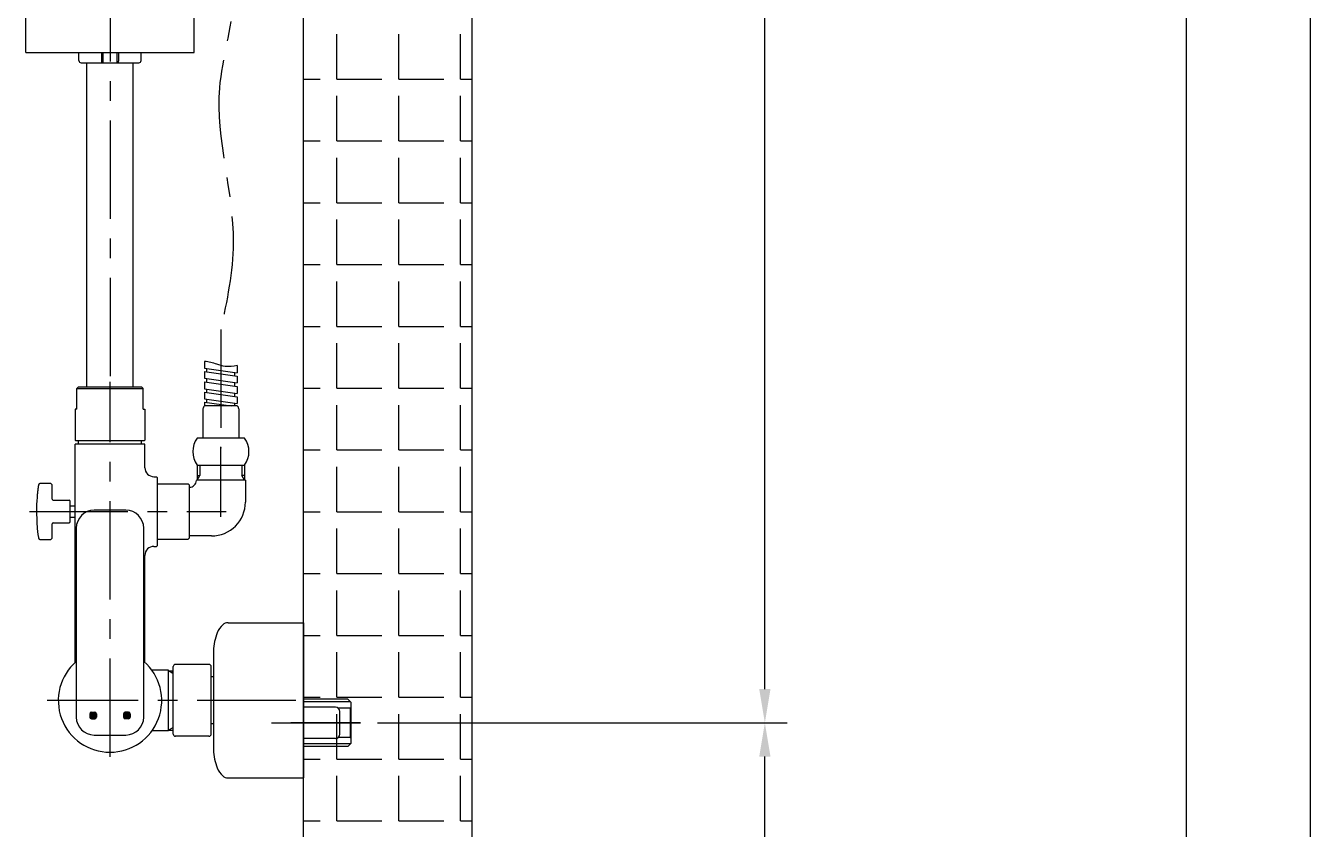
# Model space of a CAD drawing. Extents: x -7765 to -7345, y -606 to -12.
# Drawn here: x -7459.6 to -7345.3, y -470.6 to -399.1 of the extents above; entities that cross this region are included whole.
import ezdxf

# ---------------------------------------------------------------- set-up
doc = ezdxf.new("R2010")
doc.units = 0
doc.header["$LTSCALE"] = 7
doc.header["$MEASUREMENT"] = 0
doc.linetypes.add('CENTER', pattern=[2, 1.25, -0.25, 0.25, -0.25])
doc.layers.get('0').update_dxf_attribs({"color": 2, "linetype": 'CONTINUOUS'})
for name, color, linetype in [('CL', 1, 'CENTER'), ('D', 2, 'CONTINUOUS'), ('DWG', 7, 'CONTINUOUS'), ('HT', 3, 'CONTINUOUS')]:
    doc.layers.add(name, color=color, linetype=linetype)

msp = doc.modelspace()

# ---------------------------------------------------------------- hatches: boundary and pattern name
at = {"layer": 'D'}
for color, points in [(5, [(-7453.448110468351, -460.1496256069527, -0.4142135623729287), (-7453.288110468351, -460.3096256069525), (-7453.288110468351, -460.5896256069532, -0.4142135623729284), (-7453.448110468351, -460.749625606953), (-7453.728110468353, -460.749625606953, -0.4142135623729287), (-7453.888110468353, -460.5896256069532), (-7453.888110468353, -460.3096256069525, -0.4142135623729287), (-7453.728110468353, -460.1496256069527)]), (1, [(-7450.448110468351, -460.1496256069527, -0.4142135623729287), (-7450.288110468351, -460.3096256069525), (-7450.288110468351, -460.5896256069532, -0.4142135623729287), (-7450.448110468351, -460.749625606953), (-7450.728110468352, -460.749625606953, -0.4142135623729287), (-7450.888110468351, -460.5896256069532), (-7450.888110468351, -460.3096256069525, -0.4142135623729287), (-7450.728110468352, -460.1496256069527)])]:
    msp.add_hatch(color=color, dxfattribs=at).paths.add_polyline_path(points)

# ---------------------------------------------------------------- linework, layer by layer
for p, q in [((-7345.323484290388, -11.96386772065716), (-7345.323484290388, -605.9638677206826)), ((-7393.842003931147, -458.1030637861072), (-7393.842003931148, -255.3282578435942)), ((-7434.888119283289, -452.203063786123), (-7434.888119283289, -466.0030637861228)), ((-7446.488110460954, -456.7040114880529), (-7446.87626304693, -456.4799114880525)), ((-7446.488110460955, -461.5440114880525), (-7446.876263046931, -461.7681114880525)), ((-7428.302310144283, -461.1030637861072), (-7391.842003931147, -461.1030637861072)), ((-7428.302310144283, -461.1030637861072), (-7391.842003931147, -461.1030637861072)), ((-7393.842003931147, -543.1186564029813), (-7393.842003931147, -464.1030637861072))]:
    msp.add_line(p, q)
at = {"color": 4}
msp.add_line((-7356.323484290388, -591.9638677206572), (-7356.323484290388, -42.96386772065716), dxfattribs=at)
at = {"color": 7, "linetype": 'Continuous'}
for p, q in [((-7459.588110927169, -401.4744968232503), (-7459.588110927169, -397.374496823114)), ((-7444.588110927169, -401.4744968232499), (-7444.588110927169, -397.374496823114)), ((-7459.588110927169, -401.4744968232503), (-7444.588110927169, -401.4744968232503)), ((-7454.138110928945, -431.203076592918), (-7454.138110928945, -402.3744968230953)), ((-7450.038110928945, -431.203076592918), (-7450.038110928945, -402.3744968230953)), ((-7457.431857000214, -439.8030637861198), (-7458.260403767435, -439.8030637861198)), ((-7457.231857000214, -441.2030637861199), (-7457.231857000214, -440.0030637861196)), ((-7457.131857000214, -441.3030637861198), (-7455.731857000214, -441.3030637861198)), ((-7455.631857000214, -443.2030637861199), (-7455.631857000218, -441.4030637861194)), ((-7450.688110401812, -442.189625562612), (-7453.488110446171, -442.189625562612)), ((-7457.131857000215, -443.3030637861198), (-7455.731857000214, -443.3030637861198)), ((-7457.231857000214, -444.6030637861199), (-7457.231857000214, -443.4030637861197)), ((-7455.088110446171, -443.7896255182727), (-7455.088110446171, -460.5896255626126)), ((-7449.088110446171, -460.5896256069532), (-7449.088110446171, -443.7896255626124)), ((-7458.460681773369, -444.6158233887031), (-7458.458222194455, -444.6324077948798)), ((-7458.260390890475, -444.8030637861198), (-7457.431857000214, -444.8030637861198)), ((-7453.888110401811, -460.3096256069525), (-7453.888110401811, -460.5896256069532)), ((-7453.728110401811, -460.1496256069527), (-7453.448110401812, -460.1496256069527)), ((-7453.288110401812, -460.3096256069525), (-7453.288110401812, -460.5896256069532)), ((-7450.888110446173, -460.3096256069525), (-7450.888110446173, -460.5896256069532)), ((-7450.448110446172, -460.1496256069527), (-7450.728110446173, -460.1496256069527)), ((-7450.288110446172, -460.3096256069525), (-7450.288110446172, -460.5896256069532)), ((-7453.728110401811, -460.749625606953), (-7453.448110401812, -460.749625606953)), ((-7450.448110446172, -460.749625606953), (-7450.728110446173, -460.749625606953)), ((-7453.488110490513, -462.189625562612), (-7450.688110446172, -462.189625562612))]:
    msp.add_line(p, q, dxfattribs=at)
at = {"color": 7}
msp.add_line((-7446.888110460955, -461.1240008236023), (-7446.888110460955, -457.1640008236027), dxfattribs=at)
msp.add_line((-7446.888110460955, -461.1240008236023), (-7446.888110460955, -457.1640008236027), dxfattribs=at)
at = {"color": 7, "linetype": 'Continuous'}
for centre, radius, start, end in [((-7457.431857000214, -440.0030637861196), 0.2, 0, 90), ((-7457.131857000214, -441.2030637861199), 0.1, 180, 270), ((-7455.731857000214, -441.4030637861197), 0.1, 0, 90), ((-7453.488110446171, -443.7896255626124), 1.6, 90, 179.9999984120977), ((-7450.688110446172, -443.7896255626124), 1.6, 0, 89.99999841209775), ((-7457.131857000215, -443.4030637861197), 0.1, 90, 180), ((-7455.731857000214, -443.2030637861199), 0.1, 270, 0), ((-7457.431857000214, -444.6030637861199), 0.2, 270, 0), ((-7453.728110401811, -460.3096256069525), 0.16, 90, 180), ((-7453.448110401812, -460.3096256069525), 0.16, 0, 90), ((-7450.728110446173, -460.3096256069525), 0.16, 90, 180), ((-7450.448110446172, -460.3096256069525), 0.16, 0, 90), ((-7453.488110446171, -460.5896255626126), 1.6, 180, 269.9999984120977), ((-7453.728110401811, -460.5896256069532), 0.16, 180, 270), ((-7453.448110401812, -460.5896256069532), 0.16, 270, 0), ((-7450.728110446173, -460.5896256069532), 0.16, 180, 270), ((-7450.688110446172, -460.5896255626126), 1.6, 270, 359.9999984120977), ((-7450.448110446172, -460.5896256069532), 0.16, 270, 0)]:
    msp.add_arc(centre, radius, start, end, dxfattribs=at)
for points in [[(-7458.260403767435, -439.8030637861193), (-7458.334396842835, -439.8172546612395), (-7458.391014665235, -439.8516015419591), (-7458.433315385975, -439.9025570623398), (-7458.458216276215, -439.9735638420193)], [(-7458.552745648955, -440.7317598603795), (-7458.581421459715, -441.0490875502192), (-7458.631857000215, -442.3030637880593)], [(-7458.458220795875, -439.9737085584393), (-7458.458545856295, -439.9758916655192), (-7458.459428944995, -439.9818326458594), (-7458.460286121095, -439.9876136546595), (-7458.461141611495, -439.9933975963995), (-7458.462085789195, -439.9997979749796), (-7458.463358967695, -440.0084569391393), (-7458.464828910015, -440.0184951453593), (-7458.466427151695, -440.0294600805591), (-7458.468142197736, -440.0412858195396), (-7458.469935398675, -440.0537173016792), (-7458.471765651215, -440.0664772660393), (-7458.473595051575, -440.0793048160594), (-7458.475431003815, -440.0922534886795), (-7458.477287802715, -440.1054271389194), (-7458.479171218195, -440.1188711498598), (-7458.481086854475, -440.1326309290398), (-7458.483040140875, -440.1467519033395), (-7458.485036293855, -440.1612793143395), (-7458.487076853256, -440.1762328199393), (-7458.489156468435, -440.1915818413199), (-7458.491269092675, -440.2072899390196), (-7458.493408797615, -440.2233206554392), (-7458.495569781015, -440.2396375139597), (-7458.497747041175, -440.2562091181394), (-7458.499938454175, -440.2730253207192), (-7458.502142640835, -440.2900815111993), (-7458.504358230795, -440.3073730763595), (-7458.506583863255, -440.3248954000792), (-7458.508818187655, -440.3426438632396), (-7458.511059864355, -440.3606138436794), (-7458.513307565256, -440.3788007160992), (-7458.515559974455, -440.3971998519992), (-7458.517815788855, -440.4158066195396), (-7458.520073718815, -440.4346163836199), (-7458.522332488775, -440.4536245056993), (-7458.524590837736, -440.4728263438192), (-7458.526847632335, -440.4922182232594), (-7458.529104870536, -440.5118237165593), (-7458.531367857376, -440.5316967139192), (-7458.533641793136, -440.5518927188796), (-7458.535931577655, -440.5724672659198), (-7458.538241797835, -440.5934759207394), (-7458.540576713195, -440.6149742807993), (-7458.542940239476, -440.6370179757396), (-7458.545335930256, -440.6596626681194), (-7458.547766956495, -440.6829640537999), (-7458.550236084135, -440.7069778628593), (-7458.552745649795, -440.7317598602194)], [(-7458.631857000215, -442.3030637879192), (-7458.589917333535, -443.4463227799392)], [(-7458.458199187676, -444.6325912681596), (-7458.433283057935, -444.7036037941198), (-7458.390983404195, -444.7545418111795), (-7458.334372029475, -444.7888776443597), (-7458.260390890475, -444.8030637861193)]]:
    msp.add_spline(points, degree=3, dxfattribs=at)
msp.add_open_spline([(-7458.589917333535, -443.4463227799392), (-7458.587149628499, -443.4832346540643), (-7458.557821044327, -443.8743793002054), (-7458.506847509518, -444.2634600160836), (-7458.46068177337, -444.6158233887027)], degree=3, knots=[0, 0, 0, 0, 0.5552136427936213, 5.88344127724515, 5.88344127724515, 5.88344127724515, 5.88344127724515], dxfattribs=at)
for points in [[(-7394.342003931147, -458.1030637861072), (-7393.342003931147, -458.1030637861072), (-7393.842003931147, -461.1030637861072)], [(-7394.342003931147, -464.1030637861072), (-7393.342003931147, -464.1030637861072), (-7393.842003931147, -461.1030637861072)]]:
    msp.add_solid(points)
at = {"layer": 'CL'}
for p, q in [((-7452.088110460954, -239.5030765948632), (-7452.088110460954, -430.7644221287842)), ((-7442.228110460955, -426.0986791255568), (-7442.228110460955, -436.6754812741733)), ((-7452.088110460954, -464.1240114880525), (-7452.088110460954, -430.7644221287842)), ((-7442.228110460955, -442.7888690155287), (-7442.228110460955, -436.537325706724)), ((-7442.228110460955, -442.7888690155287), (-7442.228110460955, -436.537325706724)), ((-7459.251857000215, -442.3030637861198), (-7441.753336620744, -442.3030637861198)), ((-7435.573221235369, -459.1240114880525), (-7457.688110460955, -459.1240114880525)), ((-7435.573221235369, -459.1240114880525), (-7456.652770387612, -459.1240114880525)), ((-7437.722287382507, -461.1030637861072), (-7429.802310144283, -461.1030637861072)), ((-7429.802310144283, -461.1030637861072), (-7436.017681198306, -461.1030637861072)), ((-7429.802310144283, -461.1030637861072), (-7436.017681198306, -461.1030637861072))]:
    msp.add_line(p, q, dxfattribs=at)
msp.add_spline([(-7449.963809388854, -376.6728417294062), (-7449.366446003704, -379.922291907902), (-7446.656799505771, -385.1822032193013), (-7441.870835685815, -391.7067597662463), (-7441.130369565259, -396.6797913243304), (-7442.35160654417, -404.6156805762475), (-7441.130369565259, -418.4119234481373), (-7442.228110927169, -426.0986813358641)], degree=3, dxfattribs=at)
at = {"layer": 'D'}
for p, q in [((-7444.098110460955, -438.174902203346), (-7444.098110460955, -439.1124863290133)), ((-7444.098110460955, -438.174902203346), (-7444.098110460955, -439.1124863290133)), ((-7440.358110460956, -438.1749022033459), (-7440.358110460956, -439.1124863290124)), ((-7440.358110460956, -438.1749022033459), (-7440.358110460956, -439.1124863290124)), ((-7444.323610460955, -439.50306378612), (-7444.098110460955, -439.1124863290133)), ((-7444.323610460955, -439.50306378612), (-7444.098110460955, -439.1124863290133)), ((-7444.323610460955, -439.50306378612), (-7444.098110460955, -439.1124863290133)), ((-7444.323610460955, -439.50306378612), (-7444.098110460955, -439.1124863290133)), ((-7444.098110460955, -439.1030637861204), (-7444.098110460955, -439.1124863290129)), ((-7444.098110460955, -439.1030637861204), (-7444.098110460955, -439.1124863290129)), ((-7440.358110460956, -439.1030637861195), (-7440.358110460955, -439.1124863290124)), ((-7440.358110460956, -439.1030637861195), (-7440.358110460955, -439.1124863290124)), ((-7440.132610460955, -439.5030637861196), (-7440.358110460956, -439.1124863290129)), ((-7440.132610460955, -439.5030637861191), (-7440.358110460955, -439.1124863290129)), ((-7440.132610460955, -439.5030637861196), (-7440.358110460956, -439.1124863290129)), ((-7440.132610460955, -439.5030637861191), (-7440.358110460955, -439.1124863290129)), ((-7446.46917046097, -456.7040114880529), (-7446.488110460954, -456.7040114880529)), ((-7446.46917046097, -456.7040114880529), (-7446.488110460955, -456.7040114880529)), ((-7430.697606336811, -459.2430637861071), (-7434.888119283291, -459.2430637861071)), ((-7446.469170460956, -461.5440114880526), (-7446.488110460955, -461.5440114880525)), ((-7446.469170460956, -461.5440114880526), (-7446.488110460955, -461.5440114880525)), ((-7446.469170460956, -461.5440114880526), (-7446.488110460955, -461.5440114880525)), ((-7446.469170460956, -461.5440114880526), (-7446.488110460955, -461.5440114880525)), ((-7430.697606336811, -462.9630637861069), (-7434.888119283291, -462.9630637861069))]:
    msp.add_line(p, q, dxfattribs=at)
at = {"layer": 'D', "color": 0}
for p, q in [((-7445.028110460953, -444.6530637861192), (-7445.028110460954, -444.5330637861202)), ((-7445.028110460953, -444.6530637861192), (-7445.028110460954, -444.5330637861202)), ((-7446.488110460955, -461.5440114880525), (-7446.488110460955, -461.7681114880525))]:
    msp.add_line(p, q, dxfattribs=at)
at = {"layer": 'D'}
msp.add_spline([(-7440.778110460953, -429.3243187549897), (-7441.839868811105, -429.3948916154004), (-7442.578541603645, -429.1894444792788), (-7443.678110460954, -428.9448585012951)], degree=3, dxfattribs=at)
at = {"layer": 'DWG'}
for p, q in [((-7454.858110927162, -402.1744968233002), (-7454.858110927162, -401.4744968232503)), ((-7452.829889953384, -402.1744968233002), (-7452.829889953384, -401.4744968232503)), ((-7452.703110927288, -402.2744968234515), (-7452.703110927288, -401.4744968232503)), ((-7451.473110927047, -401.4744968232503), (-7451.473110927047, -402.2744968234515)), ((-7451.346331900952, -401.4744968232503), (-7451.346331900952, -402.1744968233002)), ((-7449.318110927175, -402.1744968233002), (-7449.318110927175, -401.4744968232503)), ((-7454.658068514444, -402.3744968230953), (-7449.518153343444, -402.3744968230953)), ((-7443.678110460954, -428.9448585012956), (-7443.678110460954, -429.5507550448069)), ((-7443.678110460954, -429.5507550448069), (-7440.778110460955, -429.9583234654415)), ((-7443.478110460956, -429.8749666682356), (-7443.478110460956, -429.5788632117469)), ((-7440.778110460955, -429.3243187549901), (-7440.778110460955, -429.9583234654415)), ((-7443.678110460954, -429.8468585012956), (-7440.778110460955, -430.2544269219302)), ((-7443.678110460954, -429.8468585012956), (-7443.678110460954, -430.4527550448051)), ((-7443.678110460954, -429.8468585012956), (-7443.678110460954, -430.1807940364047)), ((-7443.678110460954, -430.4527550448051), (-7440.778110460955, -430.8603234654415)), ((-7443.678110460954, -430.7769666682357), (-7440.778110460955, -431.1845350888702)), ((-7443.678110460954, -430.7769666682357), (-7443.678110460954, -431.382863211747)), ((-7443.478110460956, -430.8050748351757), (-7443.478110460956, -430.480863211747)), ((-7440.978110460956, -430.2263187549902), (-7440.978110460956, -429.9302152985015)), ((-7440.778110460955, -430.2544269219302), (-7440.778110460955, -430.8603234654415)), ((-7454.888110460955, -431.2030637861194), (-7455.038110460954, -431.3530637861195)), ((-7454.888110460955, -431.2030637861194), (-7455.038110460954, -431.3530637861195)), ((-7455.038110460954, -431.3530637861195), (-7449.138110460954, -431.3530637861195)), ((-7455.038110460954, -433.2030637861194), (-7455.038110460954, -431.3530637861195)), ((-7455.038110460954, -433.2030637861194), (-7455.038110460954, -431.3530637861195)), ((-7454.888110460955, -431.2030637861194), (-7449.288110460954, -431.2030637861194)), ((-7449.288110460954, -431.2030637861194), (-7449.138110460955, -431.3530637861195)), ((-7449.288110460954, -431.2030637861194), (-7449.138110460955, -431.3530637861195)), ((-7449.138110460955, -433.2030637861194), (-7449.138110460955, -431.3530637861195)), ((-7449.138110460955, -433.2030637861194), (-7449.138110460955, -431.3530637861195)), ((-7443.678110460954, -431.382863211747), (-7440.778110460955, -431.7904316323816)), ((-7443.678110460954, -431.6789666682357), (-7440.778110460955, -432.0865350888721)), ((-7443.678110460954, -431.6789666682357), (-7443.678110460954, -432.0129022033448)), ((-7443.678110460954, -431.6789666682357), (-7443.678110460954, -432.2848632117471)), ((-7443.478110460956, -431.7070748351757), (-7443.478110460956, -431.410971378687)), ((-7440.978110460956, -431.1564269219302), (-7440.978110460956, -430.8322152985015)), ((-7440.978110460956, -432.0584269219303), (-7440.978110460956, -431.7623234654416)), ((-7440.778110460955, -431.1845350888702), (-7440.778110460955, -431.7904316323816)), ((-7443.678110460954, -432.2848632117471), (-7440.778110460955, -432.6924316323816)), ((-7443.678110460954, -432.5809666682339), (-7441.302035665205, -432.9149022033448)), ((-7443.678110460954, -432.5809666682339), (-7443.678110460954, -432.9149022033448)), ((-7440.978110460956, -432.9149022033448), (-7443.678110460954, -432.9149022033448)), ((-7443.478110460956, -432.6090748351758), (-7443.478110460956, -432.3129713786871)), ((-7440.978110460956, -432.9149022033448), (-7440.978110460956, -432.6643234654416)), ((-7440.778110460955, -432.9149022033448), (-7440.978110460956, -432.9149022033448)), ((-7440.778110460955, -432.0865350888721), (-7440.778110460955, -432.6924316323816)), ((-7455.188110460955, -433.2030637861194), (-7455.188110460955, -435.9430637861196)), ((-7455.038110460954, -433.2030637861194), (-7455.188110460955, -433.2030637861194)), ((-7455.038110460954, -433.2030637861194), (-7455.188110460955, -433.2030637861194)), ((-7449.138110460955, -433.2030637861194), (-7448.988110460955, -433.2030637861194)), ((-7449.138110460955, -433.2030637861194), (-7448.988110460955, -433.2030637861194)), ((-7448.988110460955, -433.2030637861194), (-7448.988110460955, -435.9430637861196)), ((-7443.818110460956, -433.1778294147921), (-7443.818110460956, -435.7749022033444)), ((-7440.638110460955, -433.1778294147921), (-7440.638110460956, -435.7749022033445)), ((-7455.188110460955, -435.9430637861196), (-7455.128110460954, -436.0030637861196)), ((-7455.188110460955, -449.1052811429008), (-7455.188110460955, -436.3030637861198)), ((-7448.988110460956, -436.3030637861207), (-7455.188110460956, -436.3030637861207)), ((-7449.048110460954, -436.0030637861196), (-7455.128110460954, -436.0030637861196)), ((-7454.888110460955, -436.3030637861198), (-7454.888110460954, -436.0030637861196)), ((-7449.288110460954, -436.3030637861198), (-7449.288110460954, -436.0030637861196)), ((-7448.988110460956, -436.3030637861207), (-7449.288110460956, -436.3030637861207)), ((-7448.988110460955, -435.9430637861196), (-7449.048110460955, -436.0030637861196)), ((-7448.988110460955, -435.9430637861196), (-7449.048110460955, -436.0030637861196)), ((-7448.988110460955, -438.4030991584195), (-7448.988110460955, -436.3030637861198)), ((-7448.988110460955, -438.4030991584195), (-7448.988110460955, -436.3030637861198)), ((-7440.128110460952, -435.7749022033445), (-7444.328110460956, -435.7749022033445)), ((-7444.328110460952, -438.1749022033459), (-7440.128110460956, -438.1749022033459)), ((-7444.323610460956, -438.1749022033459), (-7444.323610460955, -439.50306378612)), ((-7444.323610460956, -438.1749022033459), (-7444.323610460955, -439.50306378612)), ((-7440.132610460953, -438.1749022033459), (-7440.132610460955, -439.5030637861191)), ((-7440.132610460953, -438.1749022033459), (-7440.132610460955, -439.5030637861191)), ((-7448.188121463735, -439.2030637861194), (-7447.948110460954, -439.2030637861194)), ((-7448.188121463735, -439.2030637861194), (-7447.948110460954, -439.2030637861194)), ((-7447.948110460954, -439.2030637861194), (-7447.888110460955, -439.2630637861193)), ((-7447.948110460954, -439.2030637861194), (-7447.888110460955, -439.2630637861193)), ((-7447.888110460955, -439.2630637861189), (-7447.888110460955, -445.3430637861197)), ((-7447.888110460955, -439.8530637861195), (-7445.128110460954, -439.8530637861195)), ((-7447.888110460955, -439.8530637861195), (-7445.128110460954, -439.8530637861195)), ((-7445.128110460954, -439.8530637861195), (-7445.028110460954, -439.9530637861194)), ((-7445.128110460954, -439.8530637861195), (-7445.028110460954, -439.9530637861194)), ((-7440.048110460956, -439.5030637861196), (-7444.408699864743, -439.5030637861196)), ((-7444.323610460954, -439.1030637861199), (-7444.323610460954, -439.50306378612)), ((-7444.323610460954, -439.1030637861199), (-7444.323610460954, -439.50306378612)), ((-7444.323610460954, -439.1124863290138), (-7444.098110460955, -439.1124863290133)), ((-7444.323610460955, -439.1124863290133), (-7444.098110460955, -439.1124863290133)), ((-7444.323610460954, -439.1124863290138), (-7444.098110460955, -439.1124863290133)), ((-7444.323610460955, -439.1124863290133), (-7444.098110460955, -439.1124863290133)), ((-7440.132610460955, -439.1124863290133), (-7440.358110460956, -439.1124863290129)), ((-7440.132610460955, -439.1124863290129), (-7440.358110460955, -439.1124863290129)), ((-7440.132610460955, -439.1124863290133), (-7440.358110460956, -439.1124863290129)), ((-7440.132610460955, -439.1124863290129), (-7440.358110460955, -439.1124863290129)), ((-7440.132610460956, -439.1030637861195), (-7440.132610460956, -439.5030637861191)), ((-7440.132610460956, -439.1030637861195), (-7440.132610460956, -439.5030637861191)), ((-7440.048110460955, -439.50306378612), (-7440.132610460955, -439.5030637861196)), ((-7440.048110460956, -439.5030637861196), (-7440.132610460955, -439.5030637861196)), ((-7440.048110460955, -439.50306378612), (-7440.132610460955, -439.5030637861196)), ((-7440.048110460956, -439.5030637861196), (-7440.048110460955, -441.4730637861203)), ((-7440.048110460956, -439.5030637861196), (-7440.048110460955, -441.4730637861194)), ((-7440.048110460956, -439.5030637861196), (-7440.048110460955, -441.4730637861203)), ((-7440.048110460956, -439.5030637861196), (-7440.048110460955, -441.4730637861194)), ((-7445.028110460954, -444.6530637861201), (-7445.028110460955, -439.9530637861205)), ((-7455.631857000216, -441.8030637861198), (-7455.188110460955, -441.8030637861198)), ((-7455.631857000216, -441.8030637861198), (-7455.188110460955, -441.8030637861198)), ((-7455.631857000214, -442.8030637861198), (-7455.188110460954, -442.8030637861197)), ((-7455.631857000214, -442.8030637861198), (-7455.188110460954, -442.8030637861197)), ((-7455.188110460955, -449.1052811429008), (-7455.188110460955, -442.8030637861198)), ((-7455.188110460955, -455.7254823944595), (-7455.188110460955, -442.8230637861197)), ((-7455.188110460955, -455.7254823944595), (-7455.188110460955, -442.8230637861197)), ((-7445.028110460954, -444.6530637861201), (-7445.028110460954, -444.468841903205)), ((-7443.048110460955, -444.4730637861198), (-7445.028110460953, -444.4730637861194)), ((-7443.048110460955, -444.4730637861198), (-7445.028110460953, -444.4730637861194)), ((-7448.188120884894, -445.4030637861197), (-7447.948110460954, -445.4030637861197)), ((-7448.188120884894, -445.4030637861197), (-7447.948110460954, -445.4030637861197)), ((-7447.948110460954, -445.4030637861197), (-7447.888110460955, -445.3430637861197)), ((-7447.948110460954, -445.4030637861197), (-7447.888110460955, -445.3430637861197)), ((-7447.888110460955, -444.75306378612), (-7447.888110460955, -445.3430637861197)), ((-7447.888110460955, -444.75306378612), (-7445.128110460954, -444.75306378612)), ((-7447.888110460955, -444.75306378612), (-7445.128110460954, -444.75306378612)), ((-7445.128110460954, -444.75306378612), (-7445.028110460954, -444.6530637861201)), ((-7445.128110460954, -444.75306378612), (-7445.028110460954, -444.6530637861201)), ((-7448.988110460955, -449.1052811429008), (-7448.988110460954, -446.2007922963603)), ((-7448.988110460955, -449.1052811429008), (-7448.988110460954, -446.2007922963603)), ((-7448.988110460955, -455.7254823944587), (-7448.988110460955, -446.2030637861199)), ((-7448.988110460955, -452.06306378612), (-7448.988110460955, -446.2030637861199)), ((-7441.590110517048, -452.203063786123), (-7434.888119283289, -452.203063786123)), ((-7438.26314926142, -452.203063786123), (-7434.888119283289, -452.203063786123)), ((-7438.26314926142, -452.203063786123), (-7434.888119283289, -452.203063786123)), ((-7442.888119283289, -454.6887474506398), (-7442.88811928329, -463.5173801215788)), ((-7442.888119283289, -454.6887474506398), (-7442.888119283289, -457.50306378612)), ((-7442.888119283289, -454.7131021673363), (-7442.888119283289, -457.50306378612)), ((-7442.888119283289, -454.7131021673363), (-7442.888119283289, -457.50306378612)), ((-7443.288119283289, -455.9030637861197), (-7446.269170460955, -455.9030637861197)), ((-7443.288119283289, -455.9030637861197), (-7446.269170460955, -455.9030637861197)), ((-7446.888110460955, -456.4240114880527), (-7448.363793000194, -456.4240114880527)), ((-7446.888110460955, -456.4240114880527), (-7448.363793000194, -456.4240114880527)), ((-7446.888110460955, -461.8238763456129), (-7446.888110460955, -456.4241253015925)), ((-7446.888110460955, -461.8238763456129), (-7446.888110460955, -456.4241253015925)), ((-7446.888110460955, -456.4799114880525), (-7446.469170460971, -456.4799114880525)), ((-7446.888110460955, -456.4799114880525), (-7446.469170460971, -456.4799114880525)), ((-7446.488110460955, -456.7040114880529), (-7446.488110460956, -456.4799114880525)), ((-7446.469170460954, -462.1030637861199), (-7446.469170460971, -456.1030637861205)), ((-7443.088119283289, -462.1030637861199), (-7443.088119283289, -456.1030637861199)), ((-7442.888119283289, -457.0030637861196), (-7443.088119283289, -457.0030637861196)), ((-7442.888119283289, -457.0030637861196), (-7443.088119283289, -457.0030637861196)), ((-7442.888119283289, -456.1030637861072), (-7442.888119283289, -457.0230637861073)), ((-7442.888119283289, -456.1030637861072), (-7442.888119283289, -457.0230637861073)), ((-7430.937606336811, -459.0030637861068), (-7434.88811928329, -459.0030637861068)), ((-7430.637606336812, -459.303063786107), (-7430.937606336811, -459.0030637861068)), ((-7430.637606336812, -462.9030637861074), (-7430.637606336812, -459.303063786107)), ((-7432.037606336811, -459.7030637861071), (-7434.88811928329, -459.7030637861071)), ((-7430.737606336811, -459.803063786107), (-7431.773031205705, -459.803063786107)), ((-7431.637606336812, -462.1030637861072), (-7431.637606336812, -460.1030637861072)), ((-7430.637606336812, -459.7030637861071), (-7430.737606336811, -459.803063786107)), ((-7430.737606336811, -459.803063786107), (-7430.737606336811, -462.4030637861069)), ((-7442.888119283289, -461.2030637861199), (-7443.088119283289, -461.2030637861199)), ((-7442.888119283289, -461.2030637861199), (-7443.088119283289, -461.2030637861199)), ((-7442.888119283289, -461.1830637861071), (-7442.888119283289, -462.1030637861072)), ((-7442.888119283289, -461.1830637861071), (-7442.888119283289, -462.1030637861072)), ((-7446.888110460955, -461.8240114880527), (-7448.355910786255, -461.8240114880527)), ((-7446.888110460955, -461.8240114880527), (-7448.355910786255, -461.8240114880527)), ((-7446.888110460955, -461.7681114880525), (-7446.469170460956, -461.7681114880525)), ((-7446.888110460955, -461.7681114880525), (-7446.469170460956, -461.7681114880525)), ((-7446.469170460954, -461.8230637861197), (-7446.469170460954, -461.7681114880525)), ((-7446.469170460954, -462.1030637861199), (-7446.469170460955, -461.7681114880525)), ((-7446.469170460954, -461.8230637861197), (-7446.469170460954, -461.7681114880525)), ((-7443.288119283289, -462.3030637861198), (-7446.288119283289, -462.3030637861198)), ((-7443.288119283289, -462.3030637861198), (-7446.288119283289, -462.3030637861198)), ((-7432.037606336811, -462.5030637861068), (-7434.888119283291, -462.5030637861069)), ((-7430.737606336811, -462.4030637861069), (-7431.773031205705, -462.4030637861069)), ((-7430.737606336811, -462.4030637861069), (-7430.637606336812, -462.5030637861068)), ((-7430.937606336811, -463.2030637861071), (-7434.88811928329, -463.2030637861071)), ((-7430.637606336812, -462.9030637861069), (-7430.937606336811, -463.2030637861071)), ((-7441.590110517048, -466.0030637861228), (-7434.888119283289, -466.0030637861228)), ((-7441.590110517048, -466.0030637861228), (-7434.888119283289, -466.0030637861228)), ((-7438.26314926142, -466.0030637861223), (-7434.888119283289, -466.0030637861223))]:
    msp.add_line(p, q, dxfattribs=at)
for centre, radius, start, end in [((-7454.658110927365, -402.1744968233002), 0.199999999796, 180, 270), ((-7449.518110926969, -402.1744968233002), 0.199999999796, 270, 0), ((-7452.803110926934, -402.2744960025225), 0.100000000152, 270, 359.9995295916692), ((-7451.373110926892, -402.2744968234515), 0.100000000152, 180, 270), ((-7443.518247578135, -433.1687601531826), 0.3, 122.200000000014, 181.7323653165789), ((-7440.937973343776, -433.1687601531826), 0.3, 358.2676346834211, 57.79999999998596), ((-7442.728110460954, -436.9749022033434), 2, 143.1301023542276, 216.8698976459027), ((-7441.728110460954, -436.9749022033434), 2, 323.1301023542276, 36.86989764590265), ((-7448.188114832775, -438.4030681579393), 0.7999991032200001, 180.0022202572836, 269.9995250893472), ((-7448.188114832775, -438.4030681579393), 0.7999991032200001, 180.0022202572836, 269.9995250893472), ((-7445.015526935301, -439.5299917818606), 0.6074242426152344, 268.8129639213515, 359.7102294958706), ((-7445.015526935301, -439.5299917818606), 0.6074242426152344, 268.8129639213515, 359.7102294958706), ((-7443.048110460954, -441.4730637861203), 3, 269.9999999999479, 5.211020790109826e-11), ((-7448.188114514995, -446.2030629544943), 0.7999991684000002, 90.00045621382283, 179.9979411807138), ((-7448.188114514995, -446.2030629544943), 0.7999991684000002, 90.00045621382283, 179.9979411807138), ((-7440.775462600092, -453.7841703468753), 1.9, 132.7556585480485, 158.6397013100437), ((-7440.775462600092, -453.7841703468753), 1.9, 132.7556585480485, 158.6397013100437), ((-7441.590110517048, -452.9030637861233), 0.7000000000000002, 90, 132.7556585480485), ((-7441.590110517048, -452.9030637861233), 0.7000000000000002, 90, 132.7556585480485), ((-7438.191352968559, -454.8630637861238), 4.7, 157.8647426598035, 177.8744932975171), ((-7438.191352968559, -454.8630637861238), 4.7, 157.8647426598035, 177.8744932975171), ((-7452.088110460954, -459.1240114880525), 4.600000000000001, 130.7057065881345, 49.29429292603738), ((-7452.088110460954, -459.1240114880525), 4.600000000000001, 130.7057065881345, 49.29429292603738), ((-7446.269170460955, -456.1030637861199), 0.2, 90, 180), ((-7446.269170460955, -456.1030637861199), 0.2, 90, 180), ((-7443.288119283289, -456.1030637861199), 0.2, 0, 90), ((-7443.288119283289, -456.1030637861199), 0.2, 0, 90), ((-7432.037606336811, -460.1030637861072), 0.4, 0, 90), ((-7446.269170460955, -462.1030637861199), 0.2, 180, 270), ((-7446.269170460955, -462.1030637861199), 0.2, 180, 270), ((-7443.288119283289, -462.1030637861199), 0.2, 270, 0), ((-7443.288119283289, -462.1030637861199), 0.2, 270, 0), ((-7432.037606336811, -462.1030637861072), 0.4, 270, 0), ((-7438.191352968559, -463.343063786122), 4.7, 182.1255067024829, 202.1352573401965), ((-7438.191352968559, -463.343063786122), 4.7, 182.1255067024829, 202.1352573401965), ((-7440.775462600092, -464.4219572253701), 1.9, 201.3602986899563, 227.2443414519515), ((-7440.775462600092, -464.4219572253701), 1.9, 201.3602986899563, 227.2443414519515), ((-7441.590110517048, -465.303063786122), 0.7000000000000002, 227.2443414519515, 270), ((-7441.590110517048, -465.303063786122), 0.7000000000000002, 227.2443414519515, 270)]:
    msp.add_arc(centre, radius, start, end, dxfattribs=at)
for points in [[(-7452.803110926931, -402.3744968230949), (-7452.81058840804, -402.3669800227863), (-7452.817633657349, -402.3437516811309), (-7452.823308028524, -402.3074700996431), (-7452.827163667243, -402.2638803112841), (-7452.82926681569, -402.2182132677426), (-7452.82988995338, -402.1744968232997)], [(-7451.346331900953, -402.1744968232997), (-7451.346955034067, -402.2182132677426), (-7451.349058189633, -402.2638803112841), (-7451.352913826828, -402.3074700996431), (-7451.35858819089, -402.343751680623), (-7451.365633455436, -402.3669800232947), (-7451.373110926892, -402.3744968230949)]]:
    msp.add_spline(points, degree=3, dxfattribs=at)
at = {"layer": 'HT', "ltscale": 0.5}
for p, q in [((-7434.88811928329, -560.2956637861075), (-7434.88811928329, -113.195663786107)), ((-7419.888119283289, -566.6956637861072), (-7419.88811928329, -113.1956637861072)), ((-7431.900126486067, -403.8282578435942), (-7431.900126486067, -399.8282578435942)), ((-7426.400126486067, -403.8282578435942), (-7426.400126486067, -399.8282578435942)), ((-7420.900126486067, -403.8282578435942), (-7420.900126486067, -399.8282578435942)), ((-7434.888119283292, -403.8282578435942), (-7433.400126486067, -403.8282578435942)), ((-7431.900126486067, -403.8282578435942), (-7427.900126486067, -403.8282578435942)), ((-7426.400126486067, -403.8282578435942), (-7422.400126486067, -403.8282578435942)), ((-7420.900126486067, -403.8282578435942), (-7419.888119283292, -403.8282578435942)), ((-7431.900126486067, -409.3282578435942), (-7431.900126486067, -405.3282578435942)), ((-7426.400126486067, -409.3282578435942), (-7426.400126486067, -405.3282578435942)), ((-7420.900126486067, -409.3282578435942), (-7420.900126486067, -405.3282578435942)), ((-7434.888119283292, -409.3282578435942), (-7433.400126486067, -409.3282578435942)), ((-7431.900126486067, -409.3282578435942), (-7427.900126486067, -409.3282578435942)), ((-7426.400126486067, -409.3282578435942), (-7422.400126486067, -409.3282578435942)), ((-7420.900126486067, -409.3282578435942), (-7419.888119283292, -409.3282578435942)), ((-7431.900126486067, -414.8282578435942), (-7431.900126486067, -410.8282578435942)), ((-7426.400126486067, -414.8282578435942), (-7426.400126486067, -410.8282578435942)), ((-7420.900126486067, -414.8282578435942), (-7420.900126486067, -410.8282578435942)), ((-7434.888119283292, -414.8282578435942), (-7433.400126486067, -414.8282578435942)), ((-7431.900126486067, -414.8282578435942), (-7427.900126486067, -414.8282578435942)), ((-7426.400126486067, -414.8282578435942), (-7422.400126486067, -414.8282578435942)), ((-7420.900126486067, -414.8282578435942), (-7419.888119283292, -414.8282578435942)), ((-7431.900126486067, -420.3282578435942), (-7431.900126486067, -416.3282578435942)), ((-7426.400126486067, -420.3282578435942), (-7426.400126486067, -416.3282578435942)), ((-7420.900126486067, -420.3282578435942), (-7420.900126486067, -416.3282578435942)), ((-7434.888119283292, -420.3282578435942), (-7433.400126486067, -420.3282578435942)), ((-7431.900126486067, -420.3282578435942), (-7427.900126486067, -420.3282578435942)), ((-7426.400126486067, -420.3282578435942), (-7422.400126486067, -420.3282578435942)), ((-7420.900126486067, -420.3282578435942), (-7419.888119283292, -420.3282578435942)), ((-7431.900126486067, -425.8282578435942), (-7431.900126486067, -421.8282578435942)), ((-7426.400126486067, -425.8282578435942), (-7426.400126486067, -421.8282578435942)), ((-7420.900126486067, -425.8282578435942), (-7420.900126486067, -421.8282578435942)), ((-7434.888119283292, -425.8282578435942), (-7433.400126486067, -425.8282578435942)), ((-7431.900126486067, -425.8282578435942), (-7427.900126486067, -425.8282578435942)), ((-7426.400126486067, -425.8282578435942), (-7422.400126486067, -425.8282578435942)), ((-7420.900126486067, -425.8282578435942), (-7419.888119283292, -425.8282578435942)), ((-7431.900126486067, -431.3282578435942), (-7431.900126486067, -427.3282578435942)), ((-7426.400126486067, -431.3282578435942), (-7426.400126486067, -427.3282578435942)), ((-7420.900126486067, -431.3282578435942), (-7420.900126486067, -427.3282578435942)), ((-7434.888119283292, -431.3282578435942), (-7433.400126486067, -431.3282578435942)), ((-7431.900126486067, -431.3282578435942), (-7427.900126486067, -431.3282578435942)), ((-7426.400126486067, -431.3282578435942), (-7422.400126486067, -431.3282578435942)), ((-7420.900126486067, -431.3282578435942), (-7419.888119283292, -431.3282578435942)), ((-7431.900126486067, -436.8282578435942), (-7431.900126486067, -432.8282578435942)), ((-7426.400126486067, -436.8282578435942), (-7426.400126486067, -432.8282578435942)), ((-7420.900126486067, -436.8282578435942), (-7420.900126486067, -432.8282578435942)), ((-7434.888119283292, -436.8282578435942), (-7433.400126486067, -436.8282578435942)), ((-7431.900126486067, -436.8282578435942), (-7427.900126486067, -436.8282578435942)), ((-7426.400126486067, -436.8282578435942), (-7422.400126486067, -436.8282578435942)), ((-7420.900126486067, -436.8282578435942), (-7419.888119283291, -436.8282578435942)), ((-7431.900126486065, -442.3282578435942), (-7431.900126486065, -438.3282578435942)), ((-7426.400126486065, -442.3282578435942), (-7426.400126486065, -438.3282578435942)), ((-7420.900126486065, -442.3282578435942), (-7420.900126486065, -438.3282578435942)), ((-7434.888119283291, -442.3282578435942), (-7433.400126486065, -442.3282578435942)), ((-7431.900126486065, -442.3282578435942), (-7427.900126486065, -442.3282578435942)), ((-7426.400126486065, -442.3282578435942), (-7422.400126486065, -442.3282578435942)), ((-7420.900126486065, -442.3282578435942), (-7419.888119283291, -442.3282578435942)), ((-7431.900126486065, -447.8282578435942), (-7431.900126486065, -443.8282578435942)), ((-7426.400126486065, -447.8282578435942), (-7426.400126486065, -443.8282578435942)), ((-7420.900126486065, -447.8282578435942), (-7420.900126486065, -443.8282578435942)), ((-7434.888119283291, -447.8282578435942), (-7433.400126486065, -447.8282578435942)), ((-7431.900126486065, -447.8282578435942), (-7427.900126486065, -447.8282578435942)), ((-7426.400126486065, -447.8282578435942), (-7422.400126486065, -447.8282578435942)), ((-7420.900126486065, -447.8282578435942), (-7419.888119283291, -447.8282578435942)), ((-7431.900126486065, -453.3282578435942), (-7431.900126486065, -449.3282578435942)), ((-7426.400126486065, -453.3282578435942), (-7426.400126486065, -449.3282578435942)), ((-7420.900126486065, -453.3282578435942), (-7420.900126486065, -449.3282578435942)), ((-7434.888119283291, -453.3282578435942), (-7433.400126486065, -453.3282578435942)), ((-7431.900126486065, -453.3282578435942), (-7427.900126486065, -453.3282578435942)), ((-7426.400126486065, -453.3282578435942), (-7422.400126486065, -453.3282578435942)), ((-7420.900126486065, -453.3282578435942), (-7419.888119283291, -453.3282578435942)), ((-7431.900126486065, -458.8282578435942), (-7431.900126486065, -454.8282578435942)), ((-7426.400126486065, -458.8282578435942), (-7426.400126486065, -454.8282578435942)), ((-7420.900126486065, -458.8282578435942), (-7420.900126486065, -454.8282578435942)), ((-7434.888119283291, -458.8282578435942), (-7433.400126486065, -458.8282578435942)), ((-7431.900126486065, -458.8282578435942), (-7427.900126486065, -458.8282578435942)), ((-7426.400126486065, -458.8282578435942), (-7422.400126486065, -458.8282578435942)), ((-7420.900126486065, -458.8282578435942), (-7419.888119283291, -458.8282578435942)), ((-7431.900126486065, -464.3282578435942), (-7431.900126486065, -460.3282578435942)), ((-7426.400126486065, -464.3282578435942), (-7426.400126486065, -460.3282578435942)), ((-7420.900126486065, -464.3282578435942), (-7420.900126486065, -460.3282578435942)), ((-7434.888119283291, -464.3282578435942), (-7433.400126486065, -464.3282578435942)), ((-7431.900126486065, -464.3282578435942), (-7427.900126486065, -464.3282578435942)), ((-7426.400126486065, -464.3282578435942), (-7422.400126486065, -464.3282578435942)), ((-7420.900126486065, -464.3282578435942), (-7419.888119283291, -464.3282578435942)), ((-7431.900126486065, -469.8282578435942), (-7431.900126486065, -465.8282578435942)), ((-7426.400126486065, -469.8282578435942), (-7426.400126486065, -465.8282578435942)), ((-7420.900126486065, -469.8282578435942), (-7420.900126486065, -465.8282578435942)), ((-7434.888119283291, -469.8282578435942), (-7433.400126486065, -469.8282578435942)), ((-7431.900126486065, -469.8282578435942), (-7427.900126486065, -469.8282578435942)), ((-7426.400126486065, -469.8282578435942), (-7422.400126486065, -469.8282578435942)), ((-7420.900126486065, -469.8282578435942), (-7419.888119283291, -469.8282578435942))]:
    msp.add_line(p, q, dxfattribs=at)
at = {"layer": 'HT'}
msp.add_line((-7442.888119283289, -461.1635511498748), (-7442.927631919534, -461.2030637861199), dxfattribs=at)
msp.add_line((-7442.888119283289, -461.1635511498748), (-7442.927631919534, -461.2030637861199), dxfattribs=at)

doc.saveas('drawing.dxf')
